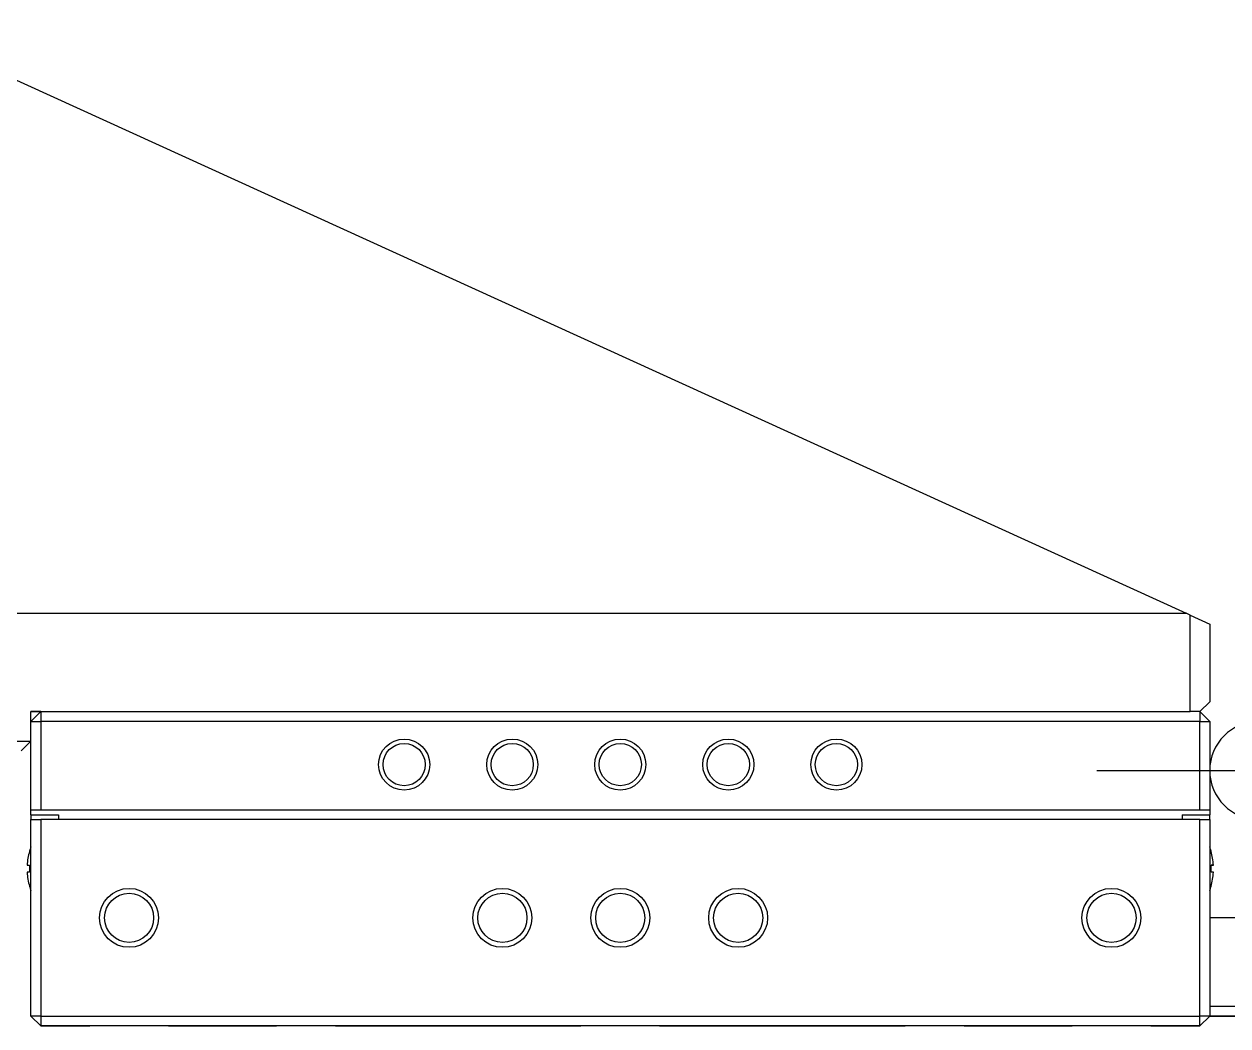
# Model space of a CAD drawing. Extents: x -312 to 352, y 11 to 577.
# Drawn here: x -255.6 to -194.4, y 272.4 to 323.4 of the extents above; entities that cross this region are included whole.
import ezdxf

# ---------------------------------------------------------------- set-up
doc = ezdxf.new("R2010")
doc.units = 0
doc.header["$LTSCALE"] = 10
doc.linetypes.add('CENTER', pattern=[2, 1.25, -0.25, 0.25, -0.25])
doc.layers.get('0').update_dxf_attribs({"linetype": 'CONTINUOUS'})
doc.layers.add('CENTER', color=1, linetype='CENTER')

msp = doc.modelspace()

# ---------------------------------------------------------------- linework, layer by layer
at = {"color": 7, "linetype": 'CONTINUOUS'}
for p, q in [((-262.287565, 323.36963), (-196.487074, 293.382619)), ((-272.287565, 293.382619), (-196.487074, 293.382619)), ((-196.287565, 293.291697), (-196.487074, 293.382619)), ((-196.287565, 288.382619), (-196.287565, 293.291697)), ((-196.287565, 293.291697), (-195.287565, 292.835971)), ((-195.287565, 292.835971), (-195.287565, 288.882619)), ((-195.787565, 288.382619), (-195.287565, 288.882619)), ((-195.287565, 288.882619), (-195.787565, 288.382619)), ((-254.787565, 288.382619), (-255.287565, 287.882619)), ((-255.287565, 288.382619), (-196.287565, 288.382619)), ((-255.287565, 286.882619), (-255.287565, 288.382619)), ((-254.787565, 288.382619), (-255.287565, 288.382619)), ((-254.787565, 288.382619), (-254.787565, 287.882619)), ((-195.787565, 288.382619), (-196.287565, 288.382619)), ((-195.787565, 288.382619), (-195.787565, 287.882619)), ((-195.787565, 288.382619), (-195.287565, 287.882619)), ((-255.287565, 287.882619), (-254.787565, 287.882619)), ((-195.787565, 287.882619), (-254.787565, 287.882619)), ((-254.787565, 287.882619), (-254.787565, 283.382619)), ((-195.787565, 283.382619), (-195.787565, 287.882619)), ((-195.787565, 287.882619), (-195.287565, 287.882619)), ((-195.287565, 287.882619), (-195.287565, 283.382619)), ((-279.287565, 286.882619), (-255.287565, 286.882619)), ((-255.287565, 286.882619), (-255.787565, 286.382619)), ((-255.787565, 286.382619), (-255.287565, 286.882619)), ((-255.287565, 283.382619), (-255.287565, 286.882619)), ((-255.287565, 283.382619), (-254.787565, 283.382619)), ((-255.287565, 283.382619), (-253.787565, 283.382619)), ((-255.287565, 283.132619), (-255.287565, 283.382619)), ((-255.287565, 283.132619), (-253.887565, 283.132619)), ((-255.287565, 283.132619), (-253.887565, 283.132619)), ((-255.287565, 283.132619), (-255.287565, 282.882619)), ((-254.787565, 283.382619), (-195.787565, 283.382619)), ((-254.287565, 283.382619), (-253.787565, 283.382619)), ((-254.287565, 283.382619), (-246.287565, 283.382619)), ((-253.887565, 283.132619), (-253.887565, 282.882619)), ((-246.787565, 283.382619), (-203.787565, 283.382619)), ((-246.787565, 283.382619), (-246.287565, 283.382619)), ((-204.287565, 283.382619), (-203.787565, 283.382619)), ((-204.287565, 283.382619), (-196.287565, 283.382619)), ((-196.787565, 283.382619), (-195.287565, 283.382619)), ((-196.772297, 283.382619), (-196.287565, 283.382619)), ((-196.687565, 283.132619), (-195.287565, 283.132619)), ((-196.687565, 283.132619), (-196.687565, 282.882619)), ((-196.687565, 283.132619), (-195.287565, 283.132619)), ((-195.787565, 283.382619), (-195.287565, 283.382619)), ((-195.287565, 283.382619), (-195.287565, 283.132619)), ((-195.287565, 282.882619), (-195.287565, 283.132619)), ((-255.287565, 272.882619), (-255.287565, 282.882619)), ((-255.287565, 282.882619), (-254.787565, 282.882619)), ((-254.787565, 282.882619), (-254.787565, 272.882619)), ((-195.787565, 282.882619), (-254.787565, 282.882619)), ((-195.787565, 272.882619), (-195.787565, 282.882619)), ((-195.787565, 282.882619), (-195.287565, 282.882619)), ((-195.287565, 282.882619), (-195.287565, 272.882619)), ((-255.361709, 281.271235), (-255.357087, 281.26898)), ((-255.361709, 281.271235), (-255.357087, 281.26898)), ((-195.218043, 281.26898), (-195.213421, 281.271235)), ((-195.218043, 281.26898), (-195.213421, 281.271235)), ((-255.477424, 280.562619), (-255.357087, 280.562619)), ((-255.477424, 280.562619), (-255.357087, 280.562619)), ((-255.357087, 280.202619), (-255.477424, 280.202619)), ((-255.357087, 280.562619), (-255.357087, 280.202619)), ((-195.218043, 280.562619), (-195.097706, 280.562619)), ((-195.218043, 280.202619), (-195.218043, 280.562619)), ((-195.097706, 280.562619), (-195.218043, 280.562619)), ((-195.097706, 280.202619), (-195.218043, 280.202619)), ((-255.357087, 279.496258), (-255.361709, 279.494003)), ((-195.213421, 279.494003), (-195.218043, 279.496258)), ((-180.787565, 277.882619), (-195.287565, 277.882619)), ((-195.287565, 273.382619), (-177.787565, 273.382619)), ((-255.287565, 272.882619), (-254.787565, 272.382619)), ((-254.787565, 272.882619), (-255.287565, 272.882619)), ((-255.287565, 272.882619), (-254.787565, 272.382619)), ((-254.787565, 272.882619), (-195.787565, 272.882619)), ((-254.787565, 272.882619), (-254.787565, 272.382619)), ((-195.787565, 272.382619), (-195.787565, 272.882619)), ((-195.287565, 272.882619), (-195.787565, 272.882619)), ((-195.787565, 272.382619), (-195.287565, 272.882619)), ((-195.787565, 272.382619), (-195.287565, 272.882619)), ((-177.787565, 272.882619), (-195.287565, 272.882619)), ((-195.287565, 272.882619), (-179.28756, 272.882619)), ((-195.787565, 272.382619), (-254.787565, 272.382619)), ((-254.787565, 272.382619), (-252.28756, 272.382619)), ((-248.28757, 272.382619), (-242.78756, 272.382619)), ((-239.78757, 272.382619), (-227.28756, 272.382619)), ((-223.28757, 272.382619), (-210.78756, 272.382619)), ((-207.78757, 272.382619), (-202.28756, 272.382619)), ((-198.28757, 272.382619), (-195.787565, 272.382619))]:
    msp.add_line(p, q, dxfattribs=at)
at = {"color": 3, "linetype": 'CONTINUOUS'}
for centre, radius in [((-236.287565, 285.682619), 1.3), ((-230.787565, 285.682619), 1.3), ((-225.287565, 285.682619), 1.3), ((-219.787565, 285.682619), 1.3), ((-214.287565, 285.682619), 1.3), ((-250.287565, 277.882619), 1.5), ((-231.287565, 277.882619), 1.5), ((-225.287565, 277.882619), 1.5), ((-219.287565, 277.882619), 1.5), ((-200.287565, 277.882619), 1.5)]:
    msp.add_circle(centre, radius, dxfattribs=at)
at = {"color": 7, "linetype": 'CONTINUOUS'}
for centre, radius in [((-236.287565, 285.682619), 1.075), ((-230.787565, 285.682619), 1.075), ((-225.287565, 285.682619), 1.075), ((-219.787565, 285.682619), 1.075), ((-214.287565, 285.682619), 1.075), ((-250.287565, 277.882619), 1.25), ((-231.287565, 277.882619), 1.25), ((-225.287565, 277.882619), 1.25), ((-219.287565, 277.882619), 1.25), ((-200.287565, 277.882619), 1.25)]:
    msp.add_circle(centre, radius, dxfattribs=at)
for centre, radius, start, end in [((-192.787565, 285.382619), 2.5, 90, 180), ((-192.787565, 285.382619), 2.5, 180, 270), ((-252.287565, 280.382619), 3.194933, 163.893288, 176.770291), ((-252.287565, 280.382619), 3.2, 159.635865, 163.877467), ((-198.287565, 280.382619), 3.2, 16.122533, 20.364135), ((-198.287565, 280.382619), 3.194933, 3.229709, 16.106712), ((-252.287565, 280.382619), 3.194933, 183.229709, 196.106712), ((-198.287565, 280.382619), 3.194933, 343.893288, 356.770291), ((-252.287565, 280.382619), 3.2, 196.122533, 200.364135), ((-198.287565, 280.382619), 3.2, 339.635865, 343.877467)]:
    msp.add_arc(centre, radius, start, end, dxfattribs=at)
at = {"layer": 'CENTER', "color": 1, "linetype": 'CENTER'}
msp.add_line((-201.037565, 285.382619), (-134.287565, 285.382619), dxfattribs=at)

doc.saveas('drawing.dxf')
